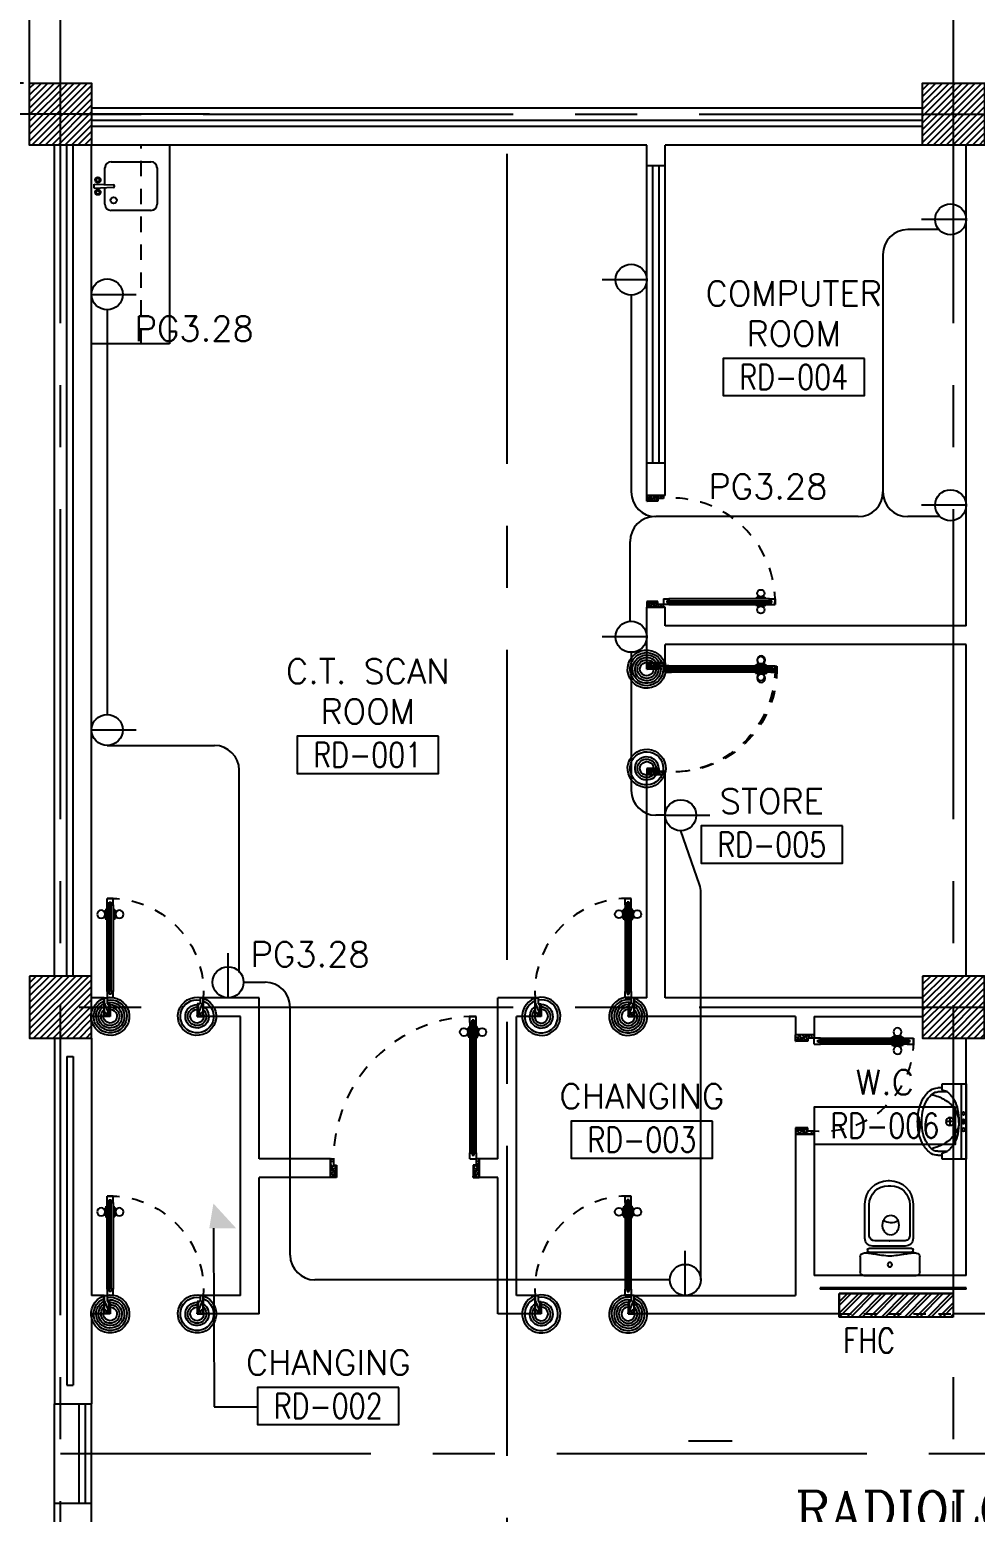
# Model space of a CAD drawing. Extents: x -0.4 to 91.7, y -13.2 to 78.1.
# Drawn here: x 10.95 to 18.58, y 53.29 to 65.25 of the extents above; entities that cross this region are included whole.
import ezdxf
from ezdxf.enums import TextEntityAlignment as Align

# ---------------------------------------------------------------- set-up
doc = ezdxf.new("R2010")
doc.units = 0
doc.header["$MEASUREMENT"] = 0
doc.header["$PDMODE"] = 3
doc.header["$PDSIZE"] = 0.1
for name, pattern in [('CENTERX2', [4, 2.5, -0.5, 0.5, -0.5]), ('HIDDEN', [0.375, 0.25, -0.125]), ('HIDDEN2', [0.1875, 0.125, -0.0625])]:
    doc.linetypes.add(name, pattern=pattern)
doc.layers.get('0').update_dxf_attribs({"color": 11, "linetype": 'CONTINUOUS'})
doc.layers.get('DEFPOINTS').update_dxf_attribs({"color": 11, "linetype": 'CONTINUOUS'})
for name, color, linetype in [('A-JEERI', 11, 'CONTINUOUS'), ('AX-DIM', 11, 'CONTINUOUS'), ('AXES', 11, 'CENTERX2'), ('COL', 11, 'CONTINUOUS'), ('DOOR', 11, 'CONTINUOUS'), ('E-CLINE', 4, 'CONTINUOUS'), ('E-SOCKETS', 4, 'CONTINUOUS'), ('FHC', 11, 'CONTINUOUS'), ('HAT', 11, 'CONTINUOUS'), ('INSUL', 11, 'CONTINUOUS'), ('Locker', 11, 'CONTINUOUS'), ('ME-FIX', 11, 'CONTINUOUS'), ('RM-BOX', 11, 'CONTINUOUS'), ('RM-IND', 11, 'CONTINUOUS'), ('RM-NAME', 11, 'CONTINUOUS'), ('RM-NO', 11, 'CONTINUOUS'), ('SHAFT', 11, 'CONTINUOUS'), ('SUNI-FUR', 11, 'CONTINUOUS'), ('WALL', 11, 'CONTINUOUS'), ('WIN', 11, 'CONTINUOUS')]:
    doc.layers.add(name, color=color, linetype=linetype)
doc.styles.add('ROMANC', font='romanc', dxfattribs={"height": 0.1})
doc.styles.add('ROMANS', font='ROMANS.shx', dxfattribs={"width": 0.6})
doc.dimstyles.new('STANDARD in', dxfattribs={"dimtxt": 0.2, "dimasz": 0.1, "dimexe": 0.07, "dimexo": 0.05, "dimgap": 0.1, "dimtad": 1, "dimdec": 0, "dimlfac": 1000, "dimzin": 0, "dimdsep": 46, "dimtxsty": 'ROMANS', "dimblk": 'ARCHTICK', "dimcen": 0.05, "dimdle": 0.05, "dimclrd": 7, "dimclre": 7, "dimclrt": 2, "dimadec": 0, "dimazin": 0, "dimtfac": 1, "dimtdec": 0, "dimtmove": 2, "dimatfit": 3, "dimldrblk": 'ARCHTICK', "dimfxl": 0, "dimtolj": 1, "dimtzin": 0, "dimarcsym": 0})

# ---------------------------------------------------------------- blocks, each defined once
blk = doc.blocks.new('_ARCHTICK')
at = {"color": 0, "linetype": 'ByBlock', "const_width": 0.15}
blk.add_lwpolyline([(-0.5, -0.5), (0.5, 0.5)], dxfattribs=at)
blk = doc.blocks.new('*D137')
at = {"layer": 'AX-DIM', "color": 7, "lineweight": -2}
for p, q in [((10.901, 76.813), (86.317, 76.813)), ((10.951, 64.685), (10.951, 76.883)), ((86.267, 75.443), (86.267, 76.883))]:
    blk.add_line(p, q, dxfattribs=at)
at = {"layer": 'DEFPOINTS', "color": 0}
for p in [(86.267, 76.813), (86.267, 75.393), (10.951, 64.635)]:
    blk.add_point(p, dxfattribs=at)
at = {"layer": 'AX-DIM', "color": 7, "lineweight": -2, "xscale": 0.1, "yscale": 0.1, "zscale": 0.1, "rotation": 180}
blk.add_blockref('_ARCHTICK', (10.951, 76.813), dxfattribs=at)
at = {"layer": 'AX-DIM', "color": 7, "lineweight": -2, "xscale": 0.1, "yscale": 0.1, "zscale": 0.1}
blk.add_blockref('_ARCHTICK', (86.267, 76.813), dxfattribs=at)
at = {"layer": 'AX-DIM', "color": 2, "insert": (48.609, 77.013), "char_height": 0.2, "attachment_point": 5, "style": 'ROMANS'}
blk.add_mtext('\\A1;75316', dxfattribs=at)
blk = doc.blocks.new('*D167')
at = {"layer": 'AX-DIM', "color": 7, "lineweight": -2}
for p, q in [((10.901, 64.82), (0.98, 64.82)), ((1.05, 5.45), (1.05, 64.87)), ((10.901, 5.5), (0.98, 5.5))]:
    blk.add_line(p, q, dxfattribs=at)
at = {"layer": 'DEFPOINTS', "color": 0}
for p in [(1.05, 64.82), (10.951, 64.82), (10.951, 5.5)]:
    blk.add_point(p, dxfattribs=at)
at = {"layer": 'AX-DIM', "color": 7, "lineweight": -2, "xscale": 0.1, "yscale": 0.1, "zscale": 0.1}
for p, rotation in [((1.05, 64.82), 90), ((1.05, 5.5), 270)]:
    blk.add_blockref('_ARCHTICK', p, dxfattribs=dict(at, rotation=rotation))
at = {"layer": 'AX-DIM', "color": 2, "insert": (0.85, 35.16), "char_height": 0.2, "attachment_point": 5, "rotation": 90, "style": 'ROMANS'}
blk.add_mtext('\\A1;59320', dxfattribs=at)
blk = doc.blocks.new('*D159')
at = {"layer": 'AX-DIM', "color": 7, "lineweight": -2}
for p, q in [((5.676, 76.813), (11.001, 76.813)), ((5.726, 61.34), (5.726, 76.883)), ((10.951, 64.685), (10.951, 76.883))]:
    blk.add_line(p, q, dxfattribs=at)
at = {"layer": 'DEFPOINTS', "color": 0}
for p in [(10.951, 76.813), (10.951, 64.635), (5.726, 61.29)]:
    blk.add_point(p, dxfattribs=at)
at = {"layer": 'AX-DIM', "color": 7, "lineweight": -2, "xscale": 0.1, "yscale": 0.1, "zscale": 0.1, "rotation": 180}
blk.add_blockref('_ARCHTICK', (5.726, 76.813), dxfattribs=at)
at = {"layer": 'AX-DIM', "color": 7, "lineweight": -2, "xscale": 0.1, "yscale": 0.1, "zscale": 0.1}
blk.add_blockref('_ARCHTICK', (10.951, 76.813), dxfattribs=at)
at = {"layer": 'AX-DIM', "color": 2, "insert": (8.339, 77.013), "char_height": 0.2, "attachment_point": 5, "style": 'ROMANS'}
blk.add_mtext('\\A1;5225', dxfattribs=at)
blk = doc.blocks.new('DOOR100')
at = {"layer": 'DOOR', "color": 7, "linetype": 'ByBlock'}
for p, q in [((-91, 1205), (-91, 1140)), ((-82, 1205), (-91, 1205)), ((-82, 1128), (-82, 1218)), ((-75, 1218), (-82, 1218)), ((-82, 1205), (-82, 1140)), ((-75, 1250), (-75, 1300)), ((-75, 1300), (-25, 1300)), ((-25, 1300), (-75, 1300)), ((-58, 1250), (-75, 1250)), ((-58, 1250), (-58, 1270)), ((-42, 1270), (-58, 1270)), ((-42, 1250), (-42, 1270)), ((-25, 1250), (-42, 1250)), ((-25, 1250), (-25, 1300)), ((-25, 1218), (-18, 1218)), ((-18, 1128), (-18, 1218)), ((-18, 1205), (-18, 1140)), ((-18, 1205), (-9, 1205)), ((-9, 1205), (-9, 1140)), ((-82, 1140), (-91, 1140)), ((-75, 1128), (-82, 1128)), ((-25, 1128), (-18, 1128)), ((-18, 1140), (-9, 1140)), ((-1200, 0), (-1200, 150)), ((-1200, 150), (-1175, 150)), ((-1200, 150), (-1200, 0)), ((-1175, 150), (-1175, 100)), ((-75, 200), (-58, 200)), ((-75, 150), (-75, 200)), ((-75, 150), (-25, 150)), ((-58, 200), (-58, 180)), ((-58, 180), (-42, 180)), ((-42, 200), (-25, 200)), ((-42, 180), (-42, 200)), ((-25, 200), (-25, 150)), ((0, 150), (-25, 150)), ((-25, 150), (-25, 100)), ((0, 0), (0, 150)), ((0, 150), (0, 0)), ((-1150, 0), (-1200, 114)), ((-1150, 0), (-1200, 40)), ((-1150, 0), (-1200, 0)), ((-1175, 100), (-1150, 100)), ((-1150, 0), (-1163, 100)), ((-1150, 100), (-1150, 0)), ((-50, 0), (0, 114)), ((-50, 100), (-50, 0)), ((-50, 0), (-37, 100)), ((-25, 100), (-50, 100)), ((-50, 0), (0, 40)), ((-50, 0), (0, 0))]:
    blk.add_line(p, q, dxfattribs=at)
at = {"layer": 'DOOR', "linetype": 'ByBlock'}
for p, q in [((-75, 1250), (-75, 200)), ((-58, 200), (-58, 1250)), ((-42, 200), (-42, 1250)), ((-25, 200), (-25, 1250))]:
    blk.add_line(p, q, dxfattribs=at)
at = {"layer": 'DOOR', "color": 7, "linetype": 'ByBlock'}
for centre in [(-124, 1173), (24, 1173)]:
    blk.add_circle(centre, 32.4, dxfattribs=at)
at = {"layer": 'DOOR', "linetype": 'HIDDEN', "ltscale": 0.5}
blk.add_arc((-25, 150), 1150, 90, 180, dxfattribs=at)
at = {"layer": 'DOOR', "color": 7, "linetype": 'ByBlock'}
for centre, radius, start, end in [((-1150, 0), 154, 103.7142, 108.8947), ((-1150, 0), 134, 100.72, 111.8402), ((-50, 0), 134, 68.1598, 79.28), ((-50, 0), 154, 71.1053, 76.2858), ((-1150, 0), 94.4, 90, 121.9818), ((-1150, 0), 74.4, 90, 132.2236), ((-1150, 0), 54.4, 90, 156.7926), ((-1150, 0), 34.4, 90, 180), ((-1150, 0), 14.4, 90, 180), ((-50, 0), 94.4, 58.0182, 90), ((-50, 0), 74.4, 47.7764, 90), ((-50, 0), 54.4, 23.2074, 90), ((-50, 0), 34.4, 0, 90), ((-50, 0), 14.4, 0, 90), ((-50, 0), 114, 64.0838, 77.3774)]:
    blk.add_arc(centre, radius, start, end, dxfattribs=at)
blk = doc.blocks.new('A$C49F1192B')
at = {"layer": 'DOOR', "color": 0, "linetype": 'ByBlock', "xscale": -1, "rotation": 270}
blk.add_blockref('DOOR100', (0, 1200), dxfattribs=at)
blk = doc.blocks.new('A$C09EF76E8')
at = {"layer": 'DOOR', "color": 0, "linetype": 'ByBlock'}
for p, q in [((719, 855), (710, 855)), ((710, 855), (710, 790)), ((727, 868), (719, 868)), ((719, 778), (719, 868)), ((719, 855), (719, 790)), ((777, 950), (727, 950)), ((727, 950), (777, 950)), ((727, 900), (727, 950)), ((744, 900), (727, 900)), ((760, 920), (744, 920)), ((744, 900), (744, 920)), ((760, 900), (760, 920)), ((777, 900), (760, 900)), ((777, 900), (777, 950)), ((777, 868), (784, 868)), ((784, 778), (784, 868)), ((784, 855), (793, 855)), ((784, 855), (784, 790)), ((793, 855), (793, 790)), ((719, 790), (710, 790)), ((727, 778), (719, 778)), ((777, 778), (784, 778)), ((784, 790), (793, 790)), ((2, 0), (2, 150)), ((2, 150), (27, 150)), ((2, 150), (2, 0)), ((27, 150), (27, 100)), ((727, 150), (727, 200)), ((727, 200), (744, 200)), ((727, 150), (777, 150)), ((744, 200), (744, 180)), ((744, 180), (760, 180)), ((760, 180), (760, 200)), ((760, 200), (777, 200)), ((777, 200), (777, 150)), ((777, 150), (777, 100)), ((802, 150), (777, 150)), ((802, 150), (802, 0)), ((27, 100), (52, 100)), ((52, 100), (52, 0)), ((777, 100), (752, 100)), ((752, 100), (752, 0)), ((52, 0), (2, 0)), ((752, 0), (802, 0))]:
    blk.add_line(p, q, dxfattribs=at)
at = {"layer": 'DOOR', "linetype": 'ByBlock'}
for p, q in [((727, 900), (727, 200)), ((744, 200), (744, 900)), ((760, 200), (760, 900)), ((777, 200), (777, 900)), ((802, 0), (802, 150))]:
    blk.add_line(p, q, dxfattribs=at)
at = {"layer": 'DOOR', "color": 9, "linetype": 'ByBlock'}
for p, q in [((52, 0), (2, 114)), ((52, 0), (2, 40)), ((52, 0), (38, 100)), ((752, 0), (802, 114)), ((752, 0), (765, 100)), ((752, 0), (802, 40))]:
    blk.add_line(p, q, dxfattribs=at)
at = {"layer": 'DOOR', "color": 0, "linetype": 'ByBlock'}
for centre in [(678, 823), (825, 823)]:
    blk.add_circle(centre, 32.4, dxfattribs=at)
at = {"layer": 'DOOR', "linetype": 'HIDDEN', "ltscale": 0.5}
blk.add_arc((752, 199), 752, 88.0938, 183.7249, dxfattribs=at)
at = {"layer": 'DOOR', "color": 9, "linetype": 'ByBlock'}
for centre, radius, start, end in [((52, 0), 154, 103.7142, 108.8947), ((52, 0), 134, 100.72, 111.8402), ((752, 0), 134, 68.1598, 79.28), ((752, 0), 154, 71.1053, 76.2858), ((52, 0), 94.4, 90, 121.9818), ((52, 0), 74.4, 90, 132.2236), ((52, 0), 54.4, 90, 156.7926), ((52, 0), 34.4, 90, 180), ((52, 0), 14.4, 90, 180), ((752, 0), 94.4, 58.0182, 90), ((752, 0), 74.4, 47.7764, 90), ((752, 0), 54.4, 23.2074, 90), ((752, 0), 34.4, 0, 90), ((752, 0), 14.4, 0, 90), ((752, 0), 114, 64.0838, 77.3774)]:
    blk.add_arc(centre, radius, start, end, dxfattribs=at)
blk = doc.blocks.new('*X104')
at = {"color": 0}
for p, q in [((24139, 62323), (24617, 62801)), ((24139, 62376), (24564, 62801)), ((24139, 62429), (24511, 62801)), ((24139, 62482), (24458, 62801)), ((24139, 62535), (24405, 62801)), ((24139, 62588), (24352, 62801)), ((24139, 62641), (24299, 62801)), ((24139, 62694), (24246, 62801)), ((24139, 62747), (24193, 62801)), ((24170, 62301), (24639, 62770)), ((24223, 62301), (24639, 62717)), ((24276, 62301), (24639, 62664)), ((24329, 62301), (24639, 62611)), ((24382, 62301), (24639, 62558)), ((24435, 62301), (24639, 62505)), ((24488, 62301), (24639, 62452)), ((24541, 62301), (24639, 62399)), ((24595, 62301), (24639, 62346))]:
    blk.add_line(p, q, dxfattribs=at)
blk = doc.blocks.new('RM1')
at = {"layer": 'RM-BOX'}
blk.add_lwpolyline([(570, -200), (-570, -200), (-570, -500), (570, -500)], close=True, dxfattribs=at)
at = {"layer": 'RM-NAME', "style": 'ROMANS'}
for tag, p in [('ROOMNAME1', (0, 324)), ('ROOMNAME2', (0, 0))]:
    blk.add_attdef(tag, text='', height=200, dxfattribs=at).set_placement(p, align=Align.MIDDLE)
at = {"layer": 'RM-NO', "style": 'ROMANS', "width": 0.8}
blk.add_attdef('ROOMNO', text='', height=200, dxfattribs=at).set_placement((0, -350), align=Align.MIDDLE)
blk = doc.blocks.new('COL50')
at = {"layer": 'COL'}
blk.add_lwpolyline([(-250, 250), (-250, -250), (250, -250), (250, 250)], close=True, dxfattribs=at)
blk = doc.blocks.new('*X106')
at = {"color": 0}
for p, q in [((24139, 69535), (24605, 70001)), ((24139, 69589), (24552, 70001)), ((24139, 69642), (24499, 70001)), ((24139, 69695), (24446, 70001)), ((24139, 69748), (24393, 70001)), ((24139, 69801), (24340, 70001)), ((24139, 69854), (24287, 70001)), ((24139, 69907), (24234, 70001)), ((24139, 69960), (24180, 70001)), ((24158, 69501), (24639, 69982)), ((24211, 69501), (24639, 69929)), ((24264, 69501), (24639, 69876)), ((24317, 69501), (24639, 69823)), ((24370, 69501), (24639, 69770)), ((24423, 69501), (24639, 69717)), ((24476, 69501), (24639, 69664)), ((24529, 69501), (24639, 69611)), ((24582, 69501), (24639, 69558)), ((24635, 69501), (24639, 69505))]:
    blk.add_line(p, q, dxfattribs=at)
blk = doc.blocks.new('*X105')
at = {"color": 0}
for p, q in [((31339, 62310), (31830, 62801)), ((31339, 62364), (31777, 62801)), ((31339, 62417), (31724, 62801)), ((31339, 62470), (31671, 62801)), ((31339, 62523), (31618, 62801)), ((31339, 62576), (31565, 62801)), ((31339, 62629), (31512, 62801)), ((31339, 62682), (31458, 62801)), ((31339, 62735), (31405, 62801)), ((31339, 62788), (31352, 62801)), ((31383, 62301), (31839, 62757)), ((31436, 62301), (31839, 62704)), ((31489, 62301), (31839, 62651)), ((31542, 62301), (31839, 62598)), ((31595, 62301), (31839, 62545)), ((31648, 62301), (31839, 62492)), ((31701, 62301), (31839, 62439)), ((31754, 62301), (31839, 62386)), ((31807, 62301), (31839, 62333))]:
    blk.add_line(p, q, dxfattribs=at)
blk = doc.blocks.new('A$C24ED45A6')
at = {"layer": 'DOOR', "color": 0, "linetype": 'ByBlock'}
for p, q in [((918, 978), (918, 1068)), ((925, 1068), (918, 1068)), ((925, 1100), (925, 1150)), ((925, 1150), (975, 1150)), ((975, 1150), (925, 1150)), ((942, 1100), (925, 1100)), ((942, 1100), (942, 1120)), ((958, 1120), (942, 1120)), ((958, 1100), (958, 1120)), ((975, 1100), (958, 1100)), ((975, 1100), (975, 1150)), ((975, 1068), (982, 1068)), ((982, 978), (982, 1068)), ((909, 1055), (909, 990)), ((918, 1055), (909, 1055)), ((918, 990), (909, 990)), ((918, 1055), (918, 990)), ((925, 978), (918, 978)), ((975, 978), (982, 978)), ((982, 1055), (982, 990)), ((982, 1055), (991, 1055)), ((982, 990), (991, 990)), ((991, 1055), (991, 990)), ((0, 0), (0, 150)), ((0, 150), (25, 150)), ((25, 150), (25, 100)), ((925, 150), (925, 200)), ((925, 200), (942, 200)), ((925, 150), (975, 150)), ((942, 200), (942, 180)), ((942, 180), (958, 180)), ((958, 180), (958, 200)), ((958, 200), (975, 200)), ((975, 200), (975, 150)), ((1000, 150), (975, 150)), ((975, 150), (975, 100)), ((1000, 150), (1000, 0)), ((50, 0), (0, 0)), ((25, 100), (50, 100)), ((50, 100), (50, 0)), ((975, 100), (950, 100)), ((950, 100), (950, 0)), ((950, 0), (1000, 0))]:
    blk.add_line(p, q, dxfattribs=at)
at = {"layer": 'DOOR', "linetype": 'ByBlock'}
for p, q in [((925, 1100), (925, 200)), ((942, 200), (942, 1100)), ((958, 200), (958, 1100)), ((975, 200), (975, 1100))]:
    blk.add_line(p, q, dxfattribs=at)
at = {"layer": 'DOOR', "color": 9, "linetype": 'ByBlock'}
for p, q in [((50, 0), (0, 114)), ((50, 0), (0, 40)), ((50, 0), (37, 100)), ((950, 0), (1000, 114)), ((950, 0), (963, 100)), ((950, 0), (1000, 40))]:
    blk.add_line(p, q, dxfattribs=at)
at = {"layer": 'DOOR', "color": 0, "linetype": 'ByBlock'}
for centre in [(876, 1023), (1024, 1023)]:
    blk.add_circle(centre, 32.4, dxfattribs=at)
at = {"layer": 'DOOR', "linetype": 'HIDDEN', "ltscale": 0.5}
blk.add_arc((950, 222), 928, 88.456, 184.4816, dxfattribs=at)
at = {"layer": 'DOOR', "color": 9, "linetype": 'ByBlock'}
for centre, radius, start, end in [((50, 0), 154, 103.7142, 108.8947), ((950, 0), 154, 71.1053, 76.2858), ((50, 0), 134, 100.72, 111.8402), ((50, 0), 114, 102.6226, 115.9162), ((50, 0), 94.4, 90, 121.9818), ((50, 0), 74.4, 90, 132.2236), ((50, 0), 54.4, 90, 156.7926), ((50, 0), 34.4, 90, 180), ((50, 0), 14.4, 90, 180), ((950, 0), 94.4, 58.0182, 90), ((950, 0), 74.4, 47.7764, 90), ((950, 0), 54.4, 23.2074, 90), ((950, 0), 34.4, 0, 90), ((950, 0), 14.4, 0, 90), ((950, 0), 134, 68.1598, 79.28), ((950, 0), 114, 64.0838, 77.3774)]:
    blk.add_arc(centre, radius, start, end, dxfattribs=at)
at = {"layer": 'WALL'}
blk.add_line((1000, 0), (1000, 150), dxfattribs=at)
blk = doc.blocks.new('*X107')
at = {"color": 0}
for p, q in [((31339, 69523), (31817, 70001)), ((31339, 69576), (31764, 70001)), ((31339, 69629), (31711, 70001)), ((31339, 69682), (31658, 70001)), ((31339, 69735), (31605, 70001)), ((31339, 69788), (31552, 70001)), ((31339, 69841), (31499, 70001)), ((31339, 69894), (31446, 70001)), ((31339, 69947), (31393, 70001)), ((31370, 69501), (31839, 69970)), ((31423, 69501), (31839, 69917)), ((31476, 69501), (31839, 69864)), ((31529, 69501), (31839, 69811)), ((31582, 69501), (31839, 69758)), ((31635, 69501), (31839, 69705)), ((31688, 69501), (31839, 69652)), ((31741, 69501), (31839, 69599)), ((31795, 69501), (31839, 69546))]:
    blk.add_line(p, q, dxfattribs=at)
blk = doc.blocks.new('DOOR90')
at = {"layer": 'DOOR', "color": 7, "linetype": 'ByBlock'}
for p, q in [((-150, 0), (0, 0)), ((-150, 0), (-150, -25)), ((0, -50), (-114, 0)), ((0, -50), (-40, 0)), ((0, -50), (0, 0)), ((-1000, -25), (-1050, -25)), ((-1050, -75), (-1050, -25)), ((-1050, -25), (-1050, -75)), ((-1000, -75), (-1050, -75)), ((-1000, -42), (-1020, -42)), ((-1020, -42), (-1020, -58)), ((-1000, -58), (-1020, -58)), ((-1000, -25), (-1000, -42)), ((-1000, -58), (-1000, -75)), ((-878, -18), (-968, -18)), ((-968, -25), (-968, -18)), ((-968, -75), (-968, -82)), ((-878, -82), (-968, -82)), ((-955, -9), (-890, -9)), ((-955, -18), (-955, -9)), ((-955, -18), (-890, -18)), ((-955, -82), (-890, -82)), ((-955, -82), (-955, -91)), ((-955, -91), (-890, -91)), ((-890, -18), (-890, -9)), ((-890, -82), (-890, -91)), ((-878, -25), (-878, -18)), ((-878, -75), (-878, -82)), ((-200, -25), (-150, -25)), ((-200, -42), (-200, -25)), ((-180, -42), (-200, -42)), ((-200, -58), (-180, -58)), ((-200, -75), (-200, -58)), ((-150, -75), (-200, -75)), ((-180, -58), (-180, -42)), ((-150, -25), (-100, -25)), ((-150, -75), (-150, -25)), ((-100, -25), (-100, -50)), ((0, -50), (-100, -37)), ((-100, -50), (0, -50)), ((-150, -875), (-100, -875)), ((-150, -900), (-150, -875)), ((-150, -900), (0, -900)), ((0, -900), (-150, -900)), ((0, -850), (-114, -900)), ((-100, -875), (-100, -850)), ((0, -850), (-100, -863)), ((-100, -850), (0, -850)), ((0, -850), (-40, -900)), ((0, -850), (0, -900))]:
    blk.add_line(p, q, dxfattribs=at)
at = {"layer": 'DOOR', "linetype": 'ByBlock'}
for p, q in [((-200, -25), (-1000, -25)), ((-200, -42), (-1000, -42)), ((-200, -58), (-1000, -58)), ((-1000, -75), (-200, -75))]:
    blk.add_line(p, q, dxfattribs=at)
at = {"layer": 'DOOR', "color": 7, "linetype": 'ByBlock'}
for centre in [(-923, 24), (-923, -124)]:
    blk.add_circle(centre, 32.4, dxfattribs=at)
for centre, radius, start, end in [((0, -50), 154, 161.1053, 166.2858), ((0, -50), 94.4, 148.0182, 180), ((0, -50), 134, 158.1598, 169.28), ((0, -50), 114, 154.0838, 167.3774), ((0, -50), 74.4, 137.7764, 180), ((0, -50), 54.4, 113.2074, 180), ((0, -50), 34.4, 90, 180), ((0, -50), 14.4, 90, 180), ((0, -850), 154, 193.7142, 198.8947), ((0, -850), 134, 190.72, 201.8402), ((0, -850), 94.4, 180, 211.9818), ((0, -850), 74.4, 180, 222.2236), ((0, -850), 54.4, 180, 246.7926), ((0, -850), 34.4, 180, 270), ((0, -850), 14.4, 180, 270)]:
    blk.add_arc(centre, radius, start, end, dxfattribs=at)
at = {"layer": 'DOOR', "linetype": 'HIDDEN', "ltscale": 0.5}
blk.add_arc((-222, -50), 828, 178.2701, 275.003, dxfattribs=at)
blk = doc.blocks.new('A$C3CD36B94')
at = {"layer": 'DOOR', "color": 0, "linetype": 'ByBlock'}
for p, q in [((106, 950), (56, 950)), ((56, 800), (56, 950)), ((81, 850), (106, 850)), ((81, 800), (81, 850)), ((106, 850), (106, 950)), ((806, 950), (856, 950)), ((806, 850), (806, 950)), ((831, 850), (806, 850)), ((831, 800), (831, 850)), ((856, 800), (856, 950)), ((856, 950), (856, 800)), ((56, 800), (81, 800)), ((131, 800), (81, 800)), ((81, 750), (81, 800)), ((98, 750), (81, 750)), ((114, 770), (98, 770)), ((98, 770), (98, 750)), ((114, 750), (114, 770)), ((131, 750), (114, 750)), ((131, 800), (131, 750)), ((856, 800), (831, 800)), ((65, 95), (65, 160)), ((74, 160), (65, 160)), ((74, 173), (74, 83)), ((81, 173), (74, 173)), ((74, 95), (74, 160)), ((131, 173), (138, 173)), ((138, 173), (138, 83)), ((138, 95), (138, 160)), ((138, 160), (147, 160)), ((147, 95), (147, 160)), ((74, 95), (65, 95)), ((81, 83), (74, 83)), ((81, 50), (81, 0)), ((81, 50), (98, 50)), ((131, 0), (81, 0)), ((81, 0), (131, 0)), ((98, 50), (98, 30)), ((98, 30), (114, 30)), ((114, 50), (114, 30)), ((114, 50), (131, 50)), ((131, 83), (138, 83)), ((131, 50), (131, 0)), ((138, 95), (147, 95))]:
    blk.add_line(p, q, dxfattribs=at)
at = {"layer": 'DOOR', "color": 9, "linetype": 'ByBlock'}
for p, q in [((106, 950), (56, 910)), ((106, 950), (56, 837)), ((106, 950), (93, 850)), ((806, 950), (819, 850)), ((806, 950), (856, 837)), ((806, 950), (856, 910))]:
    blk.add_line(p, q, dxfattribs=at)
at = {"layer": 'DOOR', "linetype": 'ByBlock'}
for p, q in [((81, 750), (81, 50)), ((98, 750), (98, 50)), ((114, 750), (114, 50)), ((131, 50), (131, 750))]:
    blk.add_line(p, q, dxfattribs=at)
at = {"layer": 'DOOR', "color": 0, "linetype": 'ByBlock'}
for centre in [(32, 128), (179, 128)]:
    blk.add_circle(centre, 32.4, dxfattribs=at)
at = {"layer": 'DOOR', "color": 9, "linetype": 'ByBlock'}
for centre, radius, start, end in [((106, 950), 54.4, 203.2074, 270), ((106, 950), 74.4, 227.7764, 270), ((106, 950), 94.4, 238.0182, 270), ((106, 950), 114, 244.0838, 257.3774), ((106, 950), 34.4, 180, 270), ((106, 950), 14.4, 180, 270), ((806, 950), 34.4, 270, 0), ((806, 950), 14.4, 270, 0), ((806, 950), 54.4, 270, 336.7926), ((806, 950), 74.4, 270, 312.2236), ((806, 950), 94.4, 270, 301.9818), ((106, 950), 134, 248.1598, 259.28), ((106, 950), 154, 251.1053, 256.2858), ((806, 950), 134, 280.72, 291.8402), ((806, 950), 154, 283.7142, 288.8947)]:
    blk.add_arc(centre, radius, start, end, dxfattribs=at)
at = {"layer": 'DOOR', "linetype": 'HIDDEN', "ltscale": 0.5}
blk.add_arc((106, 729), 729, 268.0335, 5.6617, dxfattribs=at)
blk = doc.blocks.new('2')
at = {"layer": 'SUNI-FUR', "linetype": 'Continuous'}
for p, q in [((0.016, 0.724), (-0.003, 0.724)), ((0.014, 0.765), (0.004, 0.765)), ((-0.185, 0.576), (-0.185, 0.3)), ((-0.159, 0.57), (-0.159, 0.32)), ((-0.005, 0.487), (-0.029, 0.481)), ((0.019, 0.481), (-0.005, 0.487)), ((0.168, 0.32), (0.168, 0.57)), ((0.203, 0.3), (0.203, 0.576)), ((-0.065, 0.438), (-0.07, 0.406)), ((-0.07, 0.406), (-0.065, 0.375)), ((0.06, 0.406), (0.055, 0.438)), ((0.057, 0.377), (0.06, 0.406)), ((-0.113, 0.279), (0.008, 0.279)), ((-0.029, 0.331), (-0.005, 0.326)), ((-0.005, 0.326), (0.019, 0.331)), ((0.001, 0.279), (0.123, 0.279)), ((0.008, 0.279), (0.001, 0.279)), ((-0.241, 0.03), (-0.241, 0.15)), ((-0.211, 0.18), (-0.17, 0.18)), ((-0.186, 0.199), (-0.186, 0.208)), ((-0.176, 0.218), (0.172, 0.218)), ((0.172, 0.189), (-0.176, 0.189)), ((-0.122, 0.237), (0.009, 0.237)), ((0.009, 0.237), (0.14, 0.237)), ((0.174, 0.18), (0.211, 0.18)), ((0.174, 0.18), (0.174, 0.18)), ((0.182, 0.208), (0.182, 0.199)), ((0.241, 0.15), (0.241, 0.03)), ((0.211, 0), (-0.211, 0))]:
    blk.add_line(p, q, dxfattribs=at)
blk.add_circle((0.002, 0.087), 0.0184, dxfattribs=at)
for centre, radius, start, end in [((0.004, 0.576), 0.189, 90, 180), ((-0.005, 0.57), 0.154, 90, 180), ((0.014, 0.576), 0.189, 0, 90), ((0.014, 0.57), 0.154, 0, 90), ((0.002, 0.421), 0.0682, 117.1532, 141.0758), ((-0.012, 0.421), 0.0682, 38.9242, 62.8468), ((0.013, 0.412), 0.082, 141.0758, 161.504), ((0.013, 0.401), 0.082, 198.496, 218.9242), ((-0.007, 0.537), 0.112, 239.4234, 302.9162), ((-0.023, 0.412), 0.082, 18.496, 38.9242), ((-0.029, 0.406), 0.0901, 321.0758, 341.504), ((-0.122, 0.3), 0.063, 180, 270), ((-0.116, 0.322), 0.0432, 183.5129, 273.5129), ((0.002, 0.392), 0.0682, 218.9242, 242.8468), ((-0.012, 0.392), 0.0682, 297.1532, 321.0758), ((0.125, 0.322), 0.0432, 266.4871, 356.4871), ((0.14, 0.3), 0.063, 270, 0), ((-0.211, 0.15), 0.03, 90, 180), ((-0.176, 0.208), 0.01, 90, 180), ((-0.176, 0.199), 0.01, 180, 270), ((-0.201, -0.252), 0.433, 79.7535, 85.8109), ((0.075, 1.126), 0.973, 258.1938, 265.7347), ((-0.07, 1.126), 0.973, 274.2653, 281.8062), ((0.206, -0.252), 0.433, 94.1891, 100.2465), ((0.172, 0.208), 0.01, 0, 90), ((0.172, 0.199), 0.01, 270, 0), ((0.211, 0.15), 0.03, 0, 90), ((-0.211, 0.03), 0.03, 180, 270), ((0.211, 0.03), 0.03, 270, 0)]:
    blk.add_arc(centre, radius, start, end, dxfattribs=at)
blk = doc.blocks.new('A$C347D0806')
at = {"layer": 'ME-FIX'}
for p, q in [((0.627, 1.6), (0.627, 0)), ((0.157, 1.467), (0.478, 1.467)), ((0.107, 1.28), (0.107, 1.417)), ((0.528, 1.417), (0.528, 1.124)), ((0.019, 1.254), (0.019, 1.287)), ((0.019, 1.287), (0.174, 1.28)), ((0.019, 1.254), (0.174, 1.261)), ((0.107, 1.124), (0.107, 1.261)), ((0.478, 1.074), (0.157, 1.074)), ((0.627, 0), (0, 0))]:
    blk.add_line(p, q, dxfattribs=at)
for centre, radius in [((0.05, 1.32), 0.0217), ((0.05, 1.32), 0.014), ((0.05, 1.221), 0.0217), ((0.05, 1.221), 0.014), ((0.177, 1.156), 0.0255)]:
    blk.add_circle(centre, radius, dxfattribs=at)
for centre, radius, start, end in [((0.157, 1.417), 0.0499, 90, 180), ((0.478, 1.417), 0.0499, 0, 90), ((0.174, 1.27), 0.00997, 270, 90), ((0.157, 1.124), 0.0499, 180, 270), ((0.478, 1.124), 0.0499, 270, 0)]:
    blk.add_arc(centre, radius, start, end, dxfattribs=at)
blk = doc.blocks.new('3')
at = {"layer": 'SUNI-FUR', "linetype": 'Continuous'}
for p, q in [((-0.304, 0), (-0.304, -0.192)), ((0.304, 0), (-0.304, 0)), ((0.304, -0.192), (0.304, 0)), ((0.304, -0.039), (-0.304, -0.039)), ((0.016, -0.021), (-0.015, -0.021)), ((0, -0.005), (0, -0.037)), ((0, -0.098), (0, -0.162)), ((-0.304, -0.192), (-0.254, -0.192)), ((-0.271, -0.228), (-0.271, -0.192)), ((-0.254, -0.192), (-0.239, -0.15)), ((-0.239, -0.228), (-0.239, -0.15)), ((0.032, -0.13), (-0.032, -0.13)), ((0.239, -0.15), (0.254, -0.192)), ((0.239, -0.15), (0.239, -0.228)), ((0.254, -0.192), (0.304, -0.192)), ((0.271, -0.192), (0.271, -0.228))]:
    blk.add_line(p, q, dxfattribs=at)
for centre, radius in [((-0.065, -0.021), 0.0124), ((0, -0.13), 0.0325), ((0, -0.021), 0.0155), ((0.065, -0.021), 0.0124)]:
    blk.add_circle(centre, radius, dxfattribs=at)
for centre, radius, start, end in [((-0.085, -0.267), 0.193, 117.0377, 142.6695), ((-0.028, -0.365), 0.307, 103.0865, 118.1878), ((0.054, -0.312), 0.27, 118.7422, 143.0578), ((-0.008, -0.528), 0.47, 89.0532, 100.9895), ((-0.012, -0.189), 0.13, 84.8536, 119.4454), ((0, -0.527), 0.469, 78.0637, 90), ((0.003, -0.228), 0.168, 61.4441, 91.1678), ((-0.04, -0.297), 0.25, 35.9608, 60.2764), ((0.034, -0.367), 0.306, 62.9623, 78.0637), ((0.085, -0.267), 0.193, 37.3305, 62.9623), ((-0.191, -0.235), 0.0807, 174.5539, 214.673), ((-0.187, -0.234), 0.0525, 173.0893, 213.2084), ((0.104, -0.343), 0.328, 144.0392, 163.2739), ((-0.104, -0.343), 0.328, 16.7261, 35.9608), ((0.171, -0.228), 0.068, 325.327, 0), ((0.171, -0.228), 0.101, 325.327, 0), ((-0.083, -0.16), 0.212, 214.673, 239.0867), ((-0.083, -0.16), 0.18, 214.673, 239.0867), ((0.204, -0.373), 0.433, 163.2739, 167.375), ((-0.035, -0.081), 0.305, 239.0867, 256.0699), ((-0.035, -0.081), 0.272, 239.0867, 256.0699), ((0, 0.062), 0.419, 256.0699, 270), ((0, 0.062), 0.419, 270, 283.9301), ((0.035, -0.081), 0.272, 283.9301, 300.9133), ((0.035, -0.081), 0.305, 283.9301, 300.9133), ((0.089, -0.171), 0.167, 300.9133, 325.327), ((0.089, -0.171), 0.2, 300.9133, 325.327), ((-0.204, -0.373), 0.433, 12.7359, 16.7261), ((0, 0.062), 0.452, 256.0699, 270), ((0, 0.062), 0.452, 270, 283.9301)]:
    blk.add_arc(centre, radius, start, end, dxfattribs=at)

msp = doc.modelspace()

# ---------------------------------------------------------------- hatches: boundary and pattern name
at = {"layer": 'FHC', "linetype": 'ByBlock', "ltscale": 0.3}
h = msp.add_hatch(dxfattribs=at)
h.set_pattern_fill('ANSI32', color=11, scale=175, style=0)
h.set_pattern_definition([(44.999998, (-214.71779, 23.818995), (-0.046403885, 0.046403882), []), (44.999998, (-214.686854, 23.818995), (-0.046403885, 0.046403882), [])])
h.paths.add_polyline_path([(18.3984, 54.87), (18.3984, 55.06), (17.4784, 55.06), (17.4784, 54.87)])
h.paths.add_polyline_path([(17.2658, 54.4489), (17.2658, 54.8697), (17.5283, 54.8697), (17.5283, 54.4489)], flags=9)

# ---------------------------------------------------------------- linework, layer by layer
at = {"layer": 'AXES'}
for p, q in [((11.2014, -1.1143), (11.2014, 77.3632)), ((18.4014, -1.1143), (18.4014, 77.3632)), ((0.35, 64.57), (69.4414, 64.57)), ((12.4014, 64.57), (9.975, 64.57)), ((14.8014, 5.75), (14.8014, 64.57)), ((0.35, 57.37), (69.4414, 57.37)), ((11.2014, 53.77), (69.4414, 53.77))]:
    msp.add_line(p, q, dxfattribs=at)
at = {"layer": 'COL'}
for points in [[(10.9514, 64.32), (10.9514, 64.82), (11.4514, 64.82), (11.4514, 64.32)], [(18.1514, 64.32), (18.1514, 64.82), (18.6514, 64.82), (18.6514, 64.32)]]:
    msp.add_lwpolyline(points, close=True, dxfattribs=at)
at = {"layer": 'E-CLINE', "color": 4}
for p, q in [((18.2829, 63.6394), (18.0318, 63.6394)), ((17.8318, 63.4394), (17.8318, 61.5247)), ((11.5764, 62.9923), (11.5764, 59.7294)), ((17.6318, 61.3247), (16.0014, 61.3247)), ((18.292, 61.3247), (18.0318, 61.3247)), ((15.7924, 60.4757), (15.7924, 61.1247)), ((15.8014, 60.2307), (15.8014, 59.1169)), ((11.5764, 59.4794), (12.4413, 59.4794)), ((12.6413, 57.648), (12.6413, 59.2794)), ((16.0764, 58.9169), (16.0014, 58.9169))]:
    msp.add_line(p, q, dxfattribs=at)
at = {"layer": 'E-CLINE'}
for p, q in [((15.8014, 63.1107), (15.8014, 61.5247)), ((16.3519, 58.359), (16.2014, 58.7919)), ((16.363, 55.17), (16.363, 58.2933)), ((12.6766, 57.57), (12.8514, 57.57)), ((13.0514, 55.37), (13.0514, 57.37)), ((16.113, 55.17), (13.2514, 55.17))]:
    msp.add_line(p, q, dxfattribs=at)
msp.add_lwpolyline([(10.9514, 64.82), (11.4514, 64.82), (11.4514, 64.32), (10.9514, 64.32)], close=True, dxfattribs=at)
at = {"layer": 'E-CLINE', "color": 4}
for centre, start, end in [((18.0318, 63.4394), 90, 180), ((17.6318, 61.5247), 270, 0), ((18.0318, 61.5247), 180, 270), ((15.9924, 61.1247), 90, 180), ((12.4413, 59.2794), 0, 90), ((16.0014, 59.1169), 180, 270)]:
    msp.add_arc(centre, 0.2, start, end, dxfattribs=at)
at = {"layer": 'E-CLINE'}
for centre, start, end in [((16.0014, 61.5247), 180, 270), ((16.163, 58.2933), 0, 19.16086), ((12.8514, 57.37), 0, 90), ((13.2514, 55.37), 180, 270)]:
    msp.add_arc(centre, 0.2, start, end, dxfattribs=at)
at = {"layer": 'E-SOCKETS'}
for p, q in [((18.5014, 63.7223), (18.1431, 63.7223)), ((15.9264, 63.2357), (15.5681, 63.2357)), ((11.4514, 63.1173), (11.8098, 63.1173)), ((18.5014, 61.4169), (18.1431, 61.4169)), ((15.9264, 60.3557), (15.5681, 60.3557)), ((11.4514, 59.6044), (11.8098, 59.6044)), ((16.0764, 58.9169), (16.4348, 58.9169)), ((12.5516, 57.445), (12.5516, 57.8033)), ((16.238, 55.045), (16.238, 55.4033))]:
    msp.add_line(p, q, dxfattribs=at)
for centre in [(18.3764, 63.7223), (15.8014, 63.2357), (11.5764, 63.1173), (18.3764, 61.4169), (15.8014, 60.3557), (11.5764, 59.6044), (16.2014, 58.9169), (12.5516, 57.57), (16.238, 55.17)]:
    msp.add_circle(centre, 0.125, dxfattribs=at)
at = {"layer": 'FHC', "linetype": 'ByBlock', "ltscale": 0.3}
for p, q in [((17.4784, 55.06), (18.3984, 55.06)), ((17.4784, 54.87), (17.4784, 55.06)), ((18.3984, 55.06), (18.3984, 54.87)), ((18.3984, 54.87), (17.4784, 54.87))]:
    msp.add_line(p, q, dxfattribs=at)
at = {"layer": 'INSUL'}
for p, q in [((18.1514, 64.52), (11.4514, 64.52)), ((18.1514, 64.47), (11.4514, 64.47)), ((11.2514, 57.62), (11.2514, 64.32)), ((11.3014, 57.62), (11.3014, 64.32)), ((11.2514, 56.97), (11.3014, 56.97)), ((11.2514, 56.97), (11.2514, 54.32)), ((11.3014, 56.97), (11.3014, 54.32)), ((11.2514, 54.32), (11.3014, 54.32))]:
    msp.add_line(p, q, dxfattribs=at)
at = {"layer": 'ME-FIX', "linetype": 'HIDDEN2'}
msp.add_line((11.8514, 62.7198), (11.8514, 64.32), dxfattribs=at)
at = {"layer": 'RM-IND'}
for p, q in [((12.433, 55.5858), (12.438, 54.1459)), ((12.438, 54.1459), (12.7892, 54.1459)), ((16.264, 53.8716), (16.6151, 53.8716))]:
    msp.add_line(p, q, dxfattribs=at)
msp.add_solid([(12.3997, 55.5858), (12.6164, 55.5858), (12.433, 55.7858)], dxfattribs=at)
at = {"layer": 'WALL'}
for p, q in [((18.1514, 64.62), (11.4514, 64.62)), ((11.1514, 57.62), (11.1514, 64.32)), ((15.9264, 64.32), (11.4514, 64.32)), ((11.4514, 57.62), (11.4514, 64.32)), ((15.9264, 64.1575), (15.9264, 64.32)), ((18.1514, 64.32), (16.0764, 64.32)), ((16.0764, 64.1575), (16.0764, 64.32)), ((18.5014, 60.445), (18.5014, 64.32)), ((18.5014, 61.045), (18.5014, 64.32)), ((15.9264, 64.1575), (16.0764, 64.1575)), ((15.9264, 61.7575), (16.0764, 61.7575)), ((15.9264, 61.495), (15.9264, 61.7575)), ((16.0764, 61.495), (16.0764, 61.7575)), ((16.0764, 61.495), (15.9264, 61.495)), ((16.0764, 60.595), (15.9264, 60.595)), ((15.9264, 60.145), (15.9264, 60.595)), ((16.0764, 60.445), (16.0764, 60.595)), ((18.5014, 60.445), (16.0764, 60.445)), ((18.5014, 60.295), (16.0764, 60.295)), ((16.0764, 60.145), (16.0764, 60.295)), ((18.5014, 57.62), (18.5014, 60.295)), ((16.0764, 60.145), (15.9264, 60.145)), ((15.9264, 57.445), (15.9264, 59.245)), ((16.0764, 59.245), (15.9264, 59.245)), ((16.0764, 57.445), (16.0764, 59.245)), ((11.5514, 57.445), (11.4514, 57.445)), ((11.5514, 57.445), (11.5514, 57.295)), ((12.3514, 57.445), (12.3514, 57.295)), ((12.8014, 57.445), (12.3514, 57.445)), ((12.8014, 56.145), (12.8014, 57.445)), ((15.0264, 57.445), (14.7264, 57.445)), ((14.7264, 56.145), (14.7264, 57.445)), ((15.0264, 57.445), (15.0264, 57.295)), ((15.8264, 57.445), (15.8264, 57.295)), ((15.9264, 57.445), (15.8264, 57.445)), ((18.1514, 57.445), (16.0764, 57.445)), ((11.5514, 57.295), (11.4514, 57.295)), ((12.6514, 57.295), (12.3514, 57.295)), ((12.6514, 55.045), (12.6514, 57.295)), ((15.0264, 57.295), (14.8764, 57.295)), ((14.8764, 55.045), (14.8764, 57.295)), ((17.1265, 57.295), (15.8264, 57.295)), ((17.1265, 57.295), (17.1265, 57.145)), ((17.2765, 57.295), (17.2765, 57.145)), ((17.2765, 57.295), (18.1514, 57.295)), ((11.1514, 57.12), (11.1514, 54.17)), ((11.4514, 57.12), (11.4514, 55.045)), ((17.2765, 57.145), (17.1265, 57.145)), ((18.5014, 55.205), (18.5014, 57.12)), ((17.2764, 56.345), (17.1264, 56.345)), ((17.1264, 56.345), (17.1264, 55.045)), ((17.2764, 56.345), (17.2764, 55.205)), ((13.3764, 56.145), (12.8014, 56.145)), ((13.3764, 56.145), (13.3764, 55.995)), ((14.7264, 56.145), (14.5764, 56.145)), ((14.5764, 56.145), (14.5764, 55.995)), ((13.3764, 55.995), (12.8014, 55.995)), ((12.8014, 54.895), (12.8014, 55.995)), ((14.7264, 55.995), (14.5764, 55.995)), ((14.7264, 54.895), (14.7264, 55.995)), ((18.5014, 55.205), (17.2764, 55.205)), ((11.5514, 55.045), (11.4514, 55.045)), ((11.5514, 55.045), (11.5514, 54.895)), ((12.3514, 55.045), (12.3514, 54.895)), ((12.6514, 55.045), (12.3514, 55.045)), ((15.0264, 55.045), (14.8764, 55.045)), ((15.0264, 55.045), (15.0264, 54.895)), ((15.8264, 55.045), (17.1264, 55.045)), ((18.5014, 55.105), (17.3264, 55.105)), ((17.3264, 55.105), (17.3264, 55.095)), ((18.5014, 55.095), (17.3264, 55.095)), ((17.4784, 55.06), (17.4784, 54.895)), ((18.3984, 55.06), (17.4784, 55.06)), ((18.3984, 55.06), (18.3984, 54.895)), ((18.5014, 55.095), (18.5014, 55.105)), ((11.4514, 54.895), (11.4514, 54.17)), ((11.5514, 54.895), (11.4514, 54.895)), ((12.8014, 54.895), (12.3514, 54.895)), ((15.0264, 54.895), (14.7264, 54.895)), ((17.4784, 54.895), (15.8264, 54.895)), ((19.8514, 54.895), (18.3984, 54.895)), ((11.1514, 54.17), (11.4514, 54.17)), ((11.1514, 53.37), (11.4514, 53.37)), ((11.1514, 51.77), (11.1514, 53.37)), ((11.4514, 52.645), (11.4514, 53.37))]:
    msp.add_line(p, q, dxfattribs=at)
at = {"layer": 'WALL', "color": 250, "linetype": 'HIDDEN', "ltscale": 0.25}
msp.add_line((17.4784, 54.895), (18.3984, 54.895), dxfattribs=at)
at = {"layer": 'WIN'}
for p, q in [((15.9264, 61.7575), (15.9264, 64.1575)), ((15.9764, 61.7575), (15.9764, 64.1575)), ((16.0264, 61.7575), (16.0264, 64.1575)), ((16.0764, 61.7575), (16.0764, 64.1575)), ((11.1514, 53.37), (11.1514, 54.17)), ((11.3514, 53.37), (11.3514, 54.17)), ((11.4014, 53.37), (11.4014, 54.17)), ((11.4514, 53.37), (11.4514, 54.17))]:
    msp.add_line(p, q, dxfattribs=at)

# ---------------------------------------------------------------- block references
at = {"layer": 'A-JEERI', "xscale": -0.001000000047497451, "yscale": 0.0009999999892897904, "zscale": 0.001}
msp.add_blockref('DOOR90', (15.9264, 60.145), dxfattribs=at)
at = {"layer": 'COL', "xscale": 0.001000000047497451, "yscale": 0.0009999999892897904, "zscale": 0.001}
for p in [(11.2014, 57.37), (18.4014, 57.37)]:
    msp.add_blockref('COL50', p, dxfattribs=at)
at = {"layer": 'DOOR', "color": 0}
for name, p, xscale, yscale, zscale, rotation in [('A$C24ED45A6', (15.9264, 61.495), 0.000899999518878758, 0.000899999518878758, 0.0008999995254723837, 270), ('A$C24ED45A6', (15.9264, 59.245), -0.000899999518878758, 0.000899999518878758, 0.0008999995254723837, 270), ('A$C49F1192B', (13.3764, 55.995), -0.0009999999892897904, 0.0009999999892897904, 0.001, 270), ('A$C3CD36B94', (18.0769, 57.2009), -0.0009999999892897904, 0.0009999999892897904, 0.001, 90)]:
    msp.add_blockref(name, p, dxfattribs=dict(at, xscale=xscale, yscale=yscale, zscale=zscale, rotation=rotation))
at = {"layer": 'DOOR', "color": 0, "yscale": 0.0009999999892897904, "zscale": 0.001}
for p, xscale in [((12.353, 57.295), -0.001000000047497451), ((15.0249, 57.295), 0.001000000047497451), ((12.353, 54.895), -0.001000000047497451), ((15.0249, 54.895), 0.001000000047497451)]:
    msp.add_blockref('A$C09EF76E8', p, dxfattribs=dict(at, xscale=xscale))
at = {"layer": 'HAT', "xscale": 0.001000000047497451, "yscale": 0.0009999999892897904, "zscale": 0.001}
for name in ['*X106', '*X107', '*X104', '*X105']:
    msp.add_blockref(name, (-13.1878, -5.181), dxfattribs=at)
for p, values in [((17.1121, 62.8006), {'ROOMNO': 'RD-004', 'ROOMNAME2': 'ROOM', 'ROOMNAME1': 'COMPUTER'}), ((13.6777, 59.754), {'ROOMNO': 'RD-001', 'ROOMNAME2': 'ROOM', 'ROOMNAME1': 'C.T. SCAN'}), ((16.9353, 59.0303), {'ROOMNO': 'RD-005', 'ROOMNAME2': 'STORE'}), ((17.8466, 56.7635), {'ROOMNO': 'RD-006', 'ROOMNAME2': 'W.C'}), ((15.8876, 56.6508), {'ROOMNO': 'RD-003', 'ROOMNAME2': 'CHANGING'}), ((13.359, 54.5031), {'ROOMNO': 'RD-002', 'ROOMNAME2': 'CHANGING'})]:
    msp.add_blockref('RM1', p, dxfattribs=at).add_auto_attribs(values)
at = {"layer": 'Locker'}
msp.add_blockref('A$C347D0806', (11.4514, 62.7198), dxfattribs=at)
at = {"layer": 'SUNI-FUR', "xscale": -1, "rotation": 270}
msp.add_blockref('3', (18.5014, 56.4463), dxfattribs=at)
at = {"layer": 'SUNI-FUR', "xscale": -1}
msp.add_blockref('2', (17.8889, 55.205), dxfattribs=at)

# ---------------------------------------------------------------- texts
at = {"layer": 'E-SOCKETS', "style": 'ROMANS'}
for p in [(11.7987, 62.7411), (16.4244, 61.4675), (12.733, 57.6955)]:
    msp.add_text('PG3.28', height=0.2, dxfattribs=at).set_placement(p)
at = {"layer": 'RM-NAME', "style": 'ROMANC'}
msp.add_text('RADIOLOGY DEPARTMENT', height=0.3, dxfattribs=at).set_placement((19.7651, 53.3151), align=Align.MIDDLE)
at = {"layer": 'SHAFT', "color": 2, "style": 'ROMANS', "width": 0.8}
msp.add_text('FHC', height=0.2, dxfattribs=at).set_placement((17.5108, 54.5805))

# ---------------------------------------------------------------- dimensions: what is measured, and where the dimension line sits
at = {"layer": 'AX-DIM'}
for base, p1, p2, picture, middle in [((10.9514, 76.813), (5.7264, 61.2897), (10.9514, 64.6346), '*D159', (8.3389, 77.013)), ((86.2675, 76.813), (10.9514, 64.6346), (86.2675, 75.3929), '*D137', (48.6094, 77.013))]:
    dim = msp.add_linear_dim(base=base, p1=p1, p2=p2, dimstyle='STANDARD in', dxfattribs=at)
    dim.commit()
    dim.dimension.update_dxf_attribs({"geometry": picture, "text_midpoint": middle})
dim = msp.add_linear_dim(base=(1.05, 64.82), p1=(10.9514, 5.5), p2=(10.9514, 64.82), angle=90, dimstyle='STANDARD in', dxfattribs=at)
dim.commit()
dim.dimension.update_dxf_attribs({"geometry": '*D167', "text_midpoint": (0.85, 35.16)})

doc.saveas('drawing.dxf')
